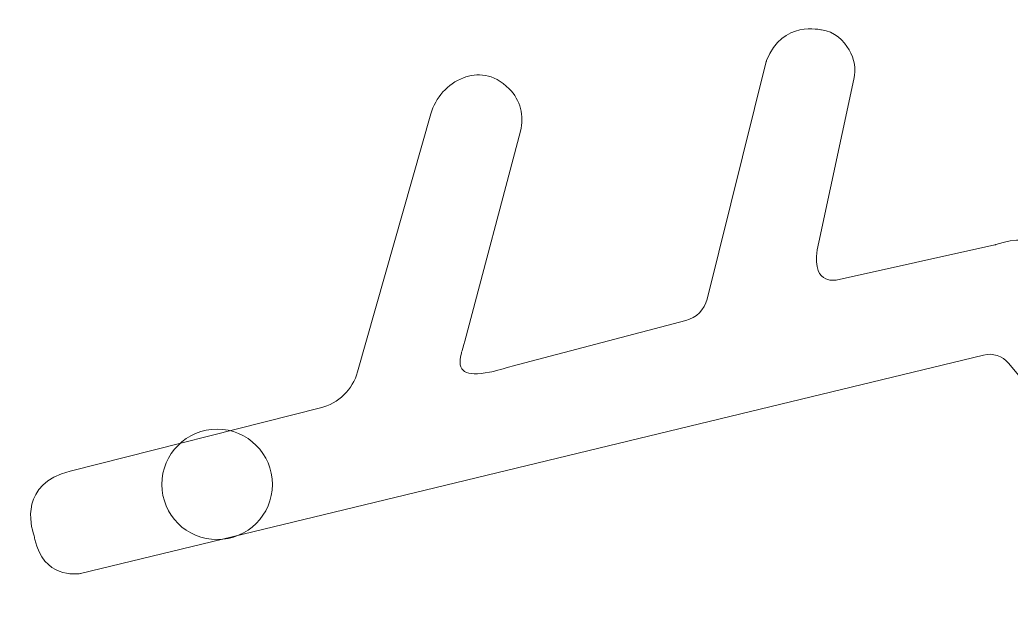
# Model space of a CAD drawing. Extents: x -180 to 228, y -304 to -8.
# Drawn here: x -179.8 to 23.9, y -303.7 to -183.1 of the extents above; entities that cross this region are included whole.
import ezdxf

# ---------------------------------------------------------------- set-up
doc = ezdxf.new("R2010")
doc.units = 0
doc.header["$MEASUREMENT"] = 0
doc.layers.add('Layer 1', color=7, linetype='Continuous')

msp = doc.modelspace()

# ---------------------------------------------------------------- linework, layer by layer
at = {"layer": 'Layer 1', "color": 7, "lineweight": 9, "true_color": 0xffffff}
for points, knots in [([(-169.49, -275.9), (-169.49, -275.9), (-118.06, -262.91), (-118.06, -262.91), (-114.36, -261.97), (-111.45, -259.14), (-110.41, -255.48), (-110.41, -255.48), (-95.36, -202.47), (-95.36, -202.47), (-94.4, -199.09), (-91.97, -196.26), (-88.68, -195.03), (-85.93, -194), (-82.53, -193.98), (-79.25, -197.3), (-77, -199.58), (-76.15, -202.9), (-76.97, -206), (-76.97, -206), (-88.39, -249.19), (-88.39, -249.19), (-88.49, -249.58), (-89, -251.3), (-89.1, -251.68), (-90.13, -255.58), (-88.23, -256.44), (-83.34, -255.58), (-82.14, -255.37), (-79.85, -254.62), (-78.64, -254.31), (-78.64, -254.31), (-43.01, -244.95), (-43.01, -244.95), (-40.85, -244.39), (-39.17, -242.69), (-38.63, -240.52), (-38.63, -240.52), (-26.46, -191.7), (-26.46, -191.7), (-26.45, -191.63), (-26.43, -191.57), (-26.4, -191.5), (-23.17, -183.1), (-15.14, -185.19), (-15.14, -185.19), (-12.4, -185.45), (-10.57, -187.41), (-9.44, -189.27), (-8.33, -191.08), (-7.99, -193.26), (-8.44, -195.33), (-8.44, -195.33), (-15.65, -228.86), (-15.65, -228.86), (-17.84, -237.8), (-12.11, -236.62), (-12.11, -236.62), (-12.11, -236.62), (20.52, -229.38), (20.52, -229.38), (20.58, -229.37), (20.63, -229.36), (20.68, -229.34), (29.13, -226.38), (33.07, -231.42), (33.67, -232.28), (33.73, -232.37), (33.8, -232.46), (33.87, -232.55), (33.87, -232.55), (77.59, -286.7), (77.59, -286.7), (78.13, -287.37), (78.59, -288.09), (78.96, -288.87), (82.35, -296.09), (77.93, -299.74), (76.39, -300.73), (76.04, -300.96), (75.71, -301.2), (75.37, -301.44), (72.34, -303.68), (68.77, -303.18), (66.09, -302.22), (63.88, -301.42), (61.94, -300.01), (60.43, -298.2), (60.43, -298.2), (23.31, -253.72), (23.31, -253.72), (22.06, -252.23), (20.08, -251.57), (18.2, -252.03), (18.2, -252.03), (-167.33, -296.96), (-167.33, -296.96), (-167.37, -296.97), (-167.41, -296.98), (-167.45, -296.98), (-168.18, -297.09), (-175, -297.9), (-176.72, -289.94), (-176.79, -289.62), (-176.86, -289.32), (-176.96, -289.01), (-177.59, -287.11), (-179.82, -278.52), (-169.49, -275.9)], [0, 0, 0, 0, 1, 1, 1, 2, 2, 2, 3, 3, 3, 4, 4, 4, 5, 5, 5, 6, 6, 6, 7, 7, 7, 8, 8, 8, 9, 9, 9, 10, 10, 10, 11, 11, 11, 12, 12, 12, 13, 13, 13, 14, 14, 14, 15, 15, 15, 16, 16, 16, 17, 17, 17, 18, 18, 18, 19, 19, 19, 20, 20, 20, 21, 21, 21, 22, 22, 22, 23, 23, 23, 24, 24, 24, 25, 25, 25, 26, 26, 26, 27, 27, 27, 28, 28, 28, 29, 29, 29, 30, 30, 30, 31, 31, 31, 32, 32, 32, 33, 33, 33, 34, 34, 34, 35, 35, 35, 36, 36, 36, 36]), ([(-127.93, -278.64), (-127.93, -284.91), (-133.01, -289.99), (-139.28, -289.99), (-145.55, -289.99), (-150.64, -284.91), (-150.64, -278.64), (-150.64, -272.37), (-145.55, -267.28), (-139.28, -267.28), (-133.01, -267.28), (-127.93, -272.37), (-127.93, -278.64)], [0, 0, 0, 0, 1, 1, 1, 2, 2, 2, 3, 3, 3, 4, 4, 4, 4])]:
    msp.add_open_spline(points, degree=3, knots=knots, dxfattribs=at)

doc.saveas('drawing.dxf')
